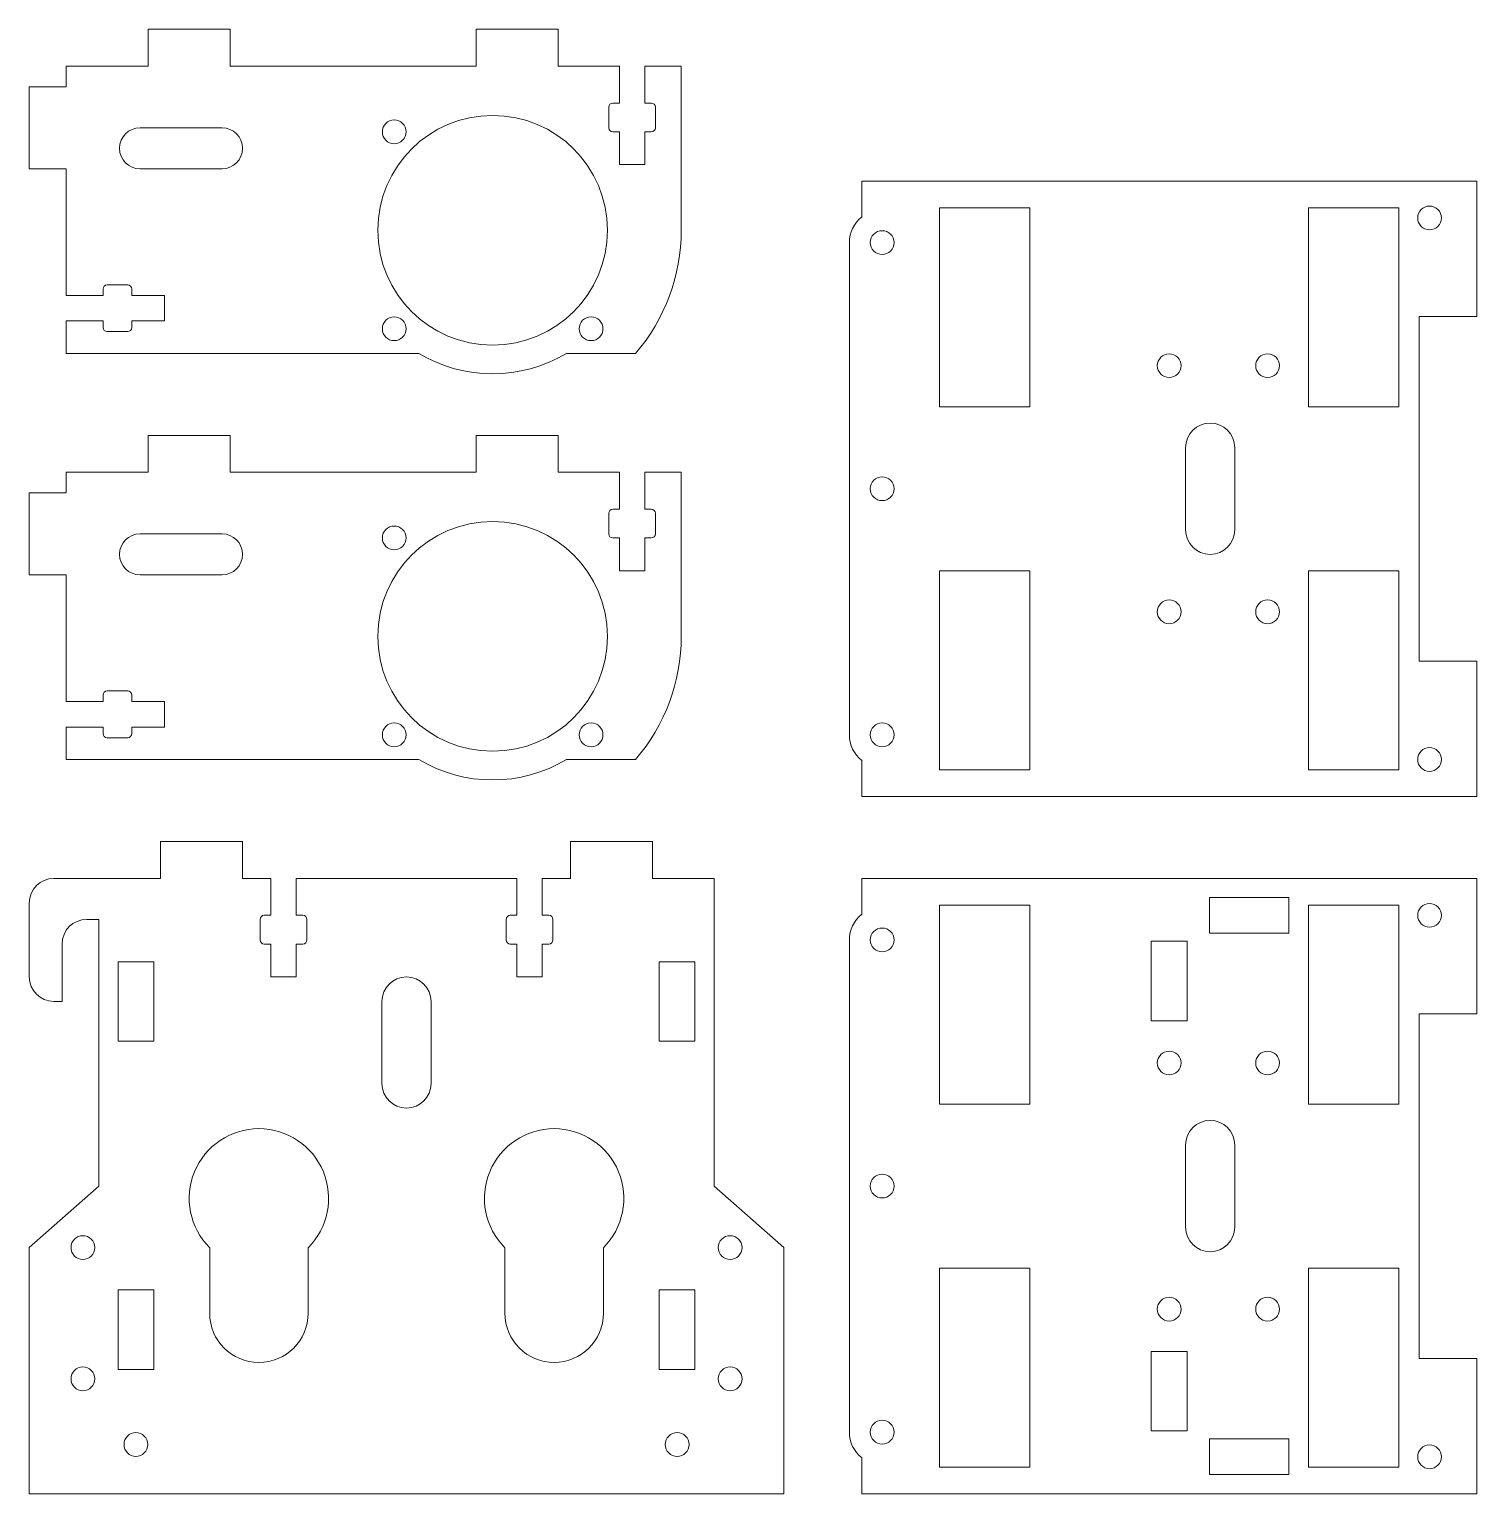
# Model space of a CAD drawing. Header units: millimetres. Extents: x 6 to 182, y 7 to 186.
import ezdxf

# ---------------------------------------------------------------- set-up
doc = ezdxf.new("R2010")
doc.units = ezdxf.units.MM

msp = doc.modelspace()

# ---------------------------------------------------------------- linework, layer by layer
at = {"color": 7, "linetype": 'Continuous', "lineweight": 15}
for p, q in [((20.2, 185.72), (20.2, 181.22)), ((30.2, 185.72), (20.2, 185.72)), ((30.2, 181.22), (30.2, 185.72)), ((60.2, 185.72), (60.2, 181.22)), ((70.2, 185.72), (60.2, 185.72)), ((70.2, 181.22), (70.2, 185.72)), ((10.2, 181.22), (10.2, 178.72)), ((20.2, 181.22), (10.2, 181.22)), ((60.2, 181.22), (30.2, 181.22)), ((77.65, 181.22), (70.2, 181.22)), ((77.65, 181.22), (77.65, 176.72)), ((80.75, 176.72), (80.75, 181.22)), ((85.2, 181.22), (80.75, 181.22)), ((85.2, 161.22), (85.2, 181.22)), ((5.7, 178.72), (5.7, 168.72)), ((10.2, 178.72), (5.7, 178.72)), ((77.65, 176.72), (76.85, 176.72)), ((81.55, 176.72), (80.75, 176.72)), ((76.35, 176.22), (76.35, 173.72)), ((82.05, 173.72), (82.05, 176.22)), ((29.2, 173.72), (19.2, 173.72)), ((76.85, 173.22), (77.65, 173.22)), ((77.65, 173.22), (77.65, 169.22)), ((80.75, 169.22), (80.75, 173.22)), ((80.75, 173.22), (81.55, 173.22)), ((5.7, 168.72), (10.2, 168.72)), ((10.2, 168.72), (10.2, 153.27)), ((19.2, 168.72), (29.2, 168.72)), ((77.65, 169.22), (80.75, 169.22)), ((107.2, 162.84), (107.2, 167.22)), ((107.2, 167.22), (182.2, 167.22)), ((182.2, 167.22), (182.2, 150.72)), ((116.7, 163.97), (127.7, 163.97)), ((116.7, 139.72), (116.7, 163.97)), ((127.7, 163.97), (127.7, 139.72)), ((161.7, 163.97), (172.7, 163.97)), ((161.7, 139.72), (161.7, 163.97)), ((172.7, 163.97), (172.7, 139.72)), ((105.7, 99.72), (105.7, 159.72)), ((14.7, 154.07), (14.7, 153.27)), ((17.7, 154.57), (15.2, 154.57)), ((18.2, 153.27), (18.2, 154.07)), ((14.7, 153.27), (10.2, 153.27)), ((22.2, 153.27), (18.2, 153.27)), ((22.2, 150.17), (22.2, 153.27)), ((10.2, 150.17), (10.2, 146.22)), ((10.2, 150.17), (14.7, 150.17)), ((14.7, 150.17), (14.7, 149.37)), ((18.2, 149.37), (18.2, 150.17)), ((18.2, 150.17), (22.2, 150.17)), ((175.2, 108.72), (175.2, 150.72)), ((175.2, 150.72), (182.2, 150.72)), ((15.2, 148.87), (17.7, 148.87)), ((10.2, 146.22), (53.18, 146.22)), ((71.21, 146.22), (79.63, 146.22)), ((127.7, 139.72), (116.7, 139.72)), ((172.7, 139.72), (161.7, 139.72)), ((20.2, 136.22), (20.2, 131.72)), ((30.2, 136.22), (20.2, 136.22)), ((30.2, 131.72), (30.2, 136.22)), ((60.2, 136.22), (60.2, 131.72)), ((70.2, 136.22), (60.2, 136.22)), ((70.2, 131.72), (70.2, 136.22)), ((146.7, 124.72), (146.7, 134.72)), ((152.7, 134.72), (152.7, 124.72)), ((20.2, 131.72), (10.2, 131.72)), ((10.2, 131.72), (10.2, 129.22)), ((60.2, 131.72), (30.2, 131.72)), ((77.65, 131.72), (70.2, 131.72)), ((77.65, 131.72), (77.65, 127.22)), ((80.75, 127.22), (80.75, 131.72)), ((85.2, 131.72), (80.75, 131.72)), ((85.2, 111.72), (85.2, 131.72)), ((5.7, 129.22), (5.7, 119.22)), ((10.2, 129.22), (5.7, 129.22)), ((77.65, 127.22), (76.85, 127.22)), ((81.55, 127.22), (80.75, 127.22)), ((76.35, 126.72), (76.35, 124.22)), ((82.05, 124.22), (82.05, 126.72)), ((29.2, 124.22), (19.2, 124.22)), ((76.85, 123.72), (77.65, 123.72)), ((77.65, 123.72), (77.65, 119.72)), ((80.75, 119.72), (80.75, 123.72)), ((80.75, 123.72), (81.55, 123.72)), ((77.65, 119.72), (80.75, 119.72)), ((116.7, 95.47), (116.7, 119.72)), ((116.7, 119.72), (127.7, 119.72)), ((127.7, 119.72), (127.7, 95.47)), ((161.7, 119.72), (172.7, 119.72)), ((161.7, 95.47), (161.7, 119.72)), ((172.7, 119.72), (172.7, 95.47)), ((5.7, 119.22), (10.2, 119.22)), ((10.2, 119.22), (10.2, 103.77)), ((19.2, 119.22), (29.2, 119.22)), ((182.2, 108.72), (175.2, 108.72)), ((182.2, 108.72), (182.2, 92.22)), ((14.7, 103.77), (10.2, 103.77)), ((14.7, 104.57), (14.7, 103.77)), ((17.7, 105.07), (15.2, 105.07)), ((18.2, 103.77), (18.2, 104.57)), ((22.2, 103.77), (18.2, 103.77)), ((22.2, 100.67), (22.2, 103.77)), ((10.2, 100.67), (10.2, 96.72)), ((10.2, 100.67), (14.7, 100.67)), ((14.7, 100.67), (14.7, 99.87)), ((18.2, 99.87), (18.2, 100.67)), ((18.2, 100.67), (22.2, 100.67)), ((15.2, 99.37), (17.7, 99.37)), ((10.2, 96.72), (53.18, 96.72)), ((71.21, 96.72), (79.63, 96.72)), ((107.2, 92.22), (107.2, 96.6)), ((127.7, 95.47), (116.7, 95.47)), ((172.7, 95.47), (161.7, 95.47)), ((107.2, 92.22), (182.2, 92.22)), ((21.7, 86.72), (21.7, 82.22)), ((31.7, 86.72), (21.7, 86.72)), ((31.7, 82.22), (31.7, 86.72)), ((71.7, 86.72), (71.7, 82.22)), ((81.7, 86.72), (71.7, 86.72)), ((81.7, 82.22), (81.7, 86.72)), ((21.7, 82.22), (8.7, 82.22)), ((35.15, 82.22), (31.7, 82.22)), ((35.15, 82.22), (35.15, 77.72)), ((38.25, 77.72), (38.25, 82.22)), ((65.15, 82.22), (38.25, 82.22)), ((65.15, 82.22), (65.15, 77.72)), ((68.25, 77.72), (68.25, 82.22)), ((71.7, 82.22), (68.25, 82.22)), ((89.2, 82.22), (81.7, 82.22)), ((89.2, 44.72), (89.2, 82.22)), ((107.2, 82.22), (182.2, 82.22)), ((107.2, 77.84), (107.2, 82.22)), ((182.2, 82.22), (182.2, 65.72)), ((5.7, 79.22), (5.7, 70.22)), ((116.7, 78.97), (127.7, 78.97)), ((116.7, 54.72), (116.7, 78.97)), ((127.7, 78.97), (127.7, 54.72)), ((149.6, 79.9), (159.3, 79.9)), ((149.6, 75.55), (149.6, 79.9)), ((159.3, 79.9), (159.3, 75.55)), ((161.7, 78.97), (172.7, 78.97)), ((161.7, 54.72), (161.7, 78.97)), ((172.7, 78.97), (172.7, 54.72)), ((12.7, 77.22), (14.2, 77.22)), ((14.2, 77.22), (14.2, 44.72)), ((33.85, 77.22), (33.85, 74.72)), ((35.15, 77.72), (34.35, 77.72)), ((39.05, 77.72), (38.25, 77.72)), ((39.55, 74.72), (39.55, 77.22)), ((63.85, 77.22), (63.85, 74.72)), ((65.15, 77.72), (64.35, 77.72)), ((69.05, 77.72), (68.25, 77.72)), ((69.55, 74.72), (69.55, 77.22)), ((159.3, 75.55), (149.6, 75.55)), ((9.7, 67.22), (9.7, 74.22)), ((34.35, 74.22), (35.15, 74.22)), ((35.15, 74.22), (35.15, 70.22)), ((38.25, 70.22), (38.25, 74.22)), ((38.25, 74.22), (39.05, 74.22)), ((64.35, 74.22), (65.15, 74.22)), ((65.15, 74.22), (65.15, 70.22)), ((68.25, 70.22), (68.25, 74.22)), ((68.25, 74.22), (69.05, 74.22)), ((105.7, 14.72), (105.7, 74.72)), ((142.52, 74.57), (146.87, 74.57)), ((142.52, 64.87), (142.52, 74.57)), ((146.87, 74.57), (146.87, 64.87)), ((20.87, 72.07), (16.52, 72.07)), ((16.52, 72.07), (16.52, 62.37)), ((20.87, 62.37), (20.87, 72.07)), ((86.87, 72.07), (82.52, 72.07)), ((82.52, 72.07), (82.52, 62.37)), ((86.87, 62.37), (86.87, 72.07)), ((35.15, 70.22), (38.25, 70.22)), ((65.15, 70.22), (68.25, 70.22)), ((8.7, 67.22), (9.7, 67.22)), ((48.7, 67.22), (48.7, 57.22)), ((54.7, 57.22), (54.7, 67.22)), ((146.87, 64.87), (142.52, 64.87)), ((175.2, 65.72), (182.2, 65.72)), ((175.2, 23.72), (175.2, 65.72)), ((16.52, 62.37), (20.87, 62.37)), ((82.52, 62.37), (86.87, 62.37)), ((127.7, 54.72), (116.7, 54.72)), ((172.7, 54.72), (161.7, 54.72)), ((146.7, 39.72), (146.7, 49.72)), ((152.7, 49.72), (152.7, 39.72)), ((14.2, 44.72), (5.7, 37.22)), ((89.2, 44.72), (97.7, 37.22)), ((5.7, 37.22), (5.7, 7.22)), ((27.7, 37.2), (27.7, 29.22)), ((39.7, 29.22), (39.7, 37.2)), ((63.7, 29.22), (63.7, 37.2)), ((75.7, 37.2), (75.7, 29.22)), ((97.7, 37.22), (97.7, 7.22)), ((116.7, 34.72), (127.7, 34.72)), ((116.7, 10.47), (116.7, 34.72)), ((127.7, 34.72), (127.7, 10.47)), ((161.7, 34.72), (172.7, 34.72)), ((161.7, 10.47), (161.7, 34.72)), ((172.7, 34.72), (172.7, 10.47)), ((20.87, 32.07), (16.52, 32.07)), ((16.52, 32.07), (16.52, 22.37)), ((20.87, 22.37), (20.87, 32.07)), ((86.87, 32.07), (82.52, 32.07)), ((82.52, 32.07), (82.52, 22.37)), ((86.87, 22.37), (86.87, 32.07)), ((142.52, 24.57), (146.87, 24.57)), ((142.52, 14.87), (142.52, 24.57)), ((146.87, 24.57), (146.87, 14.87)), ((182.2, 23.72), (175.2, 23.72)), ((182.2, 23.72), (182.2, 7.22)), ((16.52, 22.37), (20.87, 22.37)), ((82.52, 22.37), (86.87, 22.37)), ((146.87, 14.87), (142.52, 14.87)), ((149.6, 13.9), (159.3, 13.9)), ((149.6, 9.55), (149.6, 13.9)), ((159.3, 13.9), (159.3, 9.55)), ((107.2, 7.22), (107.2, 11.6)), ((127.7, 10.47), (116.7, 10.47)), ((159.3, 9.55), (149.6, 9.55)), ((172.7, 10.47), (161.7, 10.47)), ((5.7, 7.22), (97.7, 7.22)), ((107.2, 7.22), (182.2, 7.22))]:
    msp.add_line(p, q, dxfattribs=at)
for centre, radius in [((62.2, 161.22), 14), ((50.2, 173.22), 1.45), ((176.45, 162.72), 1.45), ((109.7, 159.72), 1.45), ((50.2, 149.22), 1.45), ((74.2, 149.22), 1.45), ((144.7, 144.72), 1.45), ((156.7, 144.72), 1.45), ((109.7, 129.72), 1.45), ((62.2, 111.72), 14), ((50.2, 123.72), 1.45), ((144.7, 114.72), 1.45), ((156.7, 114.72), 1.45), ((50.2, 99.72), 1.45), ((74.2, 99.72), 1.45), ((109.7, 99.72), 1.45), ((176.45, 96.72), 1.45), ((176.45, 77.72), 1.45), ((109.7, 74.72), 1.45), ((144.7, 59.72), 1.45), ((156.7, 59.72), 1.45), ((109.7, 44.72), 1.45), ((12.24, 37.22), 1.45), ((91.16, 37.22), 1.45), ((144.7, 29.72), 1.45), ((156.7, 29.72), 1.45), ((12.24, 21.22), 1.45), ((91.16, 21.22), 1.45), ((109.7, 14.72), 1.45), ((18.7, 13.22), 1.45), ((84.7, 13.22), 1.45), ((176.45, 11.72), 1.45)]:
    msp.add_circle(centre, radius, dxfattribs=at)
for centre, radius, start, end in [((76.85, 176.22), 0.5, 90, 180), ((81.55, 176.22), 0.5, 0, 90), ((19.2, 171.22), 2.5, 90, 270), ((29.2, 171.22), 2.5, 270, 90), ((76.85, 173.72), 0.5, 180, 270), ((81.55, 173.72), 0.5, 270, 0), ((109.7, 159.72), 4, 128.6822, 180), ((62.2, 161.22), 23, 319.2943, 0), ((15.2, 154.07), 0.5, 90, 180), ((17.7, 154.07), 0.5, 0, 90), ((15.2, 149.37), 0.5, 180, 270), ((17.7, 149.37), 0.5, 270, 0), ((62.2, 161.22), 17.5, 238.9973, 301.0027), ((149.7, 134.72), 3, 0, 180), ((76.85, 126.72), 0.5, 90, 180), ((81.55, 126.72), 0.5, 0, 90), ((19.2, 121.72), 2.5, 90, 270), ((29.2, 121.72), 2.5, 270, 90), ((76.85, 124.22), 0.5, 180, 270), ((81.55, 124.22), 0.5, 270, 0), ((149.7, 124.72), 3, 180, 0), ((62.2, 111.72), 23, 319.2943, 0), ((15.2, 104.57), 0.5, 90, 180), ((17.7, 104.57), 0.5, 0, 90), ((15.2, 99.87), 0.5, 180, 270), ((17.7, 99.87), 0.5, 270, 0), ((109.7, 99.72), 4, 180, 231.3178), ((62.2, 111.72), 17.5, 238.9973, 301.0027), ((8.7, 79.22), 3, 90, 180), ((12.7, 74.22), 3, 90, 180), ((34.35, 77.22), 0.5, 90, 180), ((39.05, 77.22), 0.5, 0, 90), ((64.35, 77.22), 0.5, 90, 180), ((69.05, 77.22), 0.5, 0, 90), ((109.7, 74.72), 4, 128.6822, 180), ((34.35, 74.72), 0.5, 180, 270), ((39.05, 74.72), 0.5, 270, 0), ((64.35, 74.72), 0.5, 180, 270), ((69.05, 74.72), 0.5, 270, 0), ((8.7, 70.22), 3, 180, 270), ((51.7, 67.22), 3, 0, 180), ((51.7, 57.22), 3, 180, 0), ((149.7, 49.72), 3, 0, 180), ((33.7, 43.22), 8.5, 314.9009, 225.0991), ((69.7, 43.22), 8.5, 314.9009, 225.0991), ((149.7, 39.72), 3, 180, 0), ((33.7, 29.22), 6, 180, 0), ((69.7, 29.22), 6, 180, 0), ((109.7, 14.72), 4, 180, 231.3178)]:
    msp.add_arc(centre, radius, start, end, dxfattribs=at)

doc.saveas('drawing.dxf')
